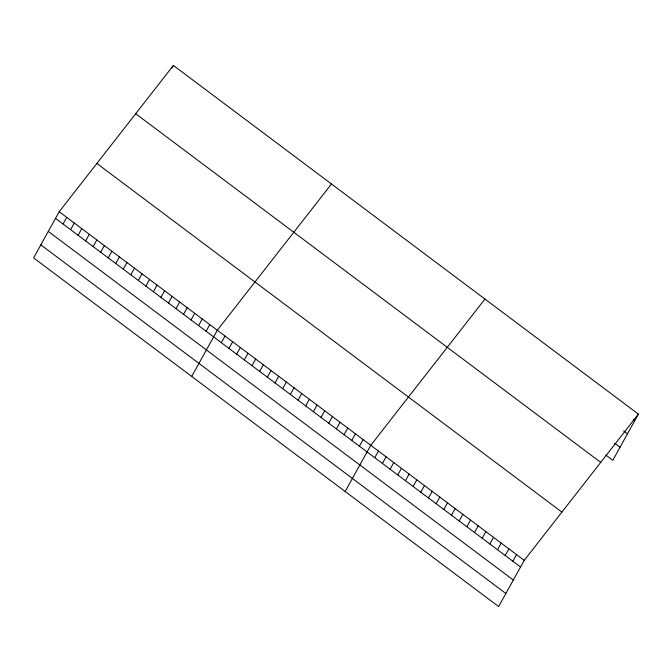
<?xml version="1.0" encoding="UTF-8"?>
<svg xmlns="http://www.w3.org/2000/svg" width="672" height="672" viewBox="0 0 672 672"><rect width="100%" height="100%" fill="white"/><g stroke="black" fill="none" stroke-linecap="round" stroke-linejoin="round"><path stroke-width="1.01" d="M59.195 211.722L33.6 257.897L498.624 606.539L524.227 560.364L638.4 414.103L173.376 65.461L59.195 211.722L524.227 560.364M63.05 224.003L66.73 217.367M70.577 229.648L74.256 223.012M78.103 235.292L81.782 228.656M171.99 67.948L173.376 65.461M85.638 240.937L89.317 234.301M93.164 246.582L96.844 239.946M100.691 252.227L104.37 245.591M108.226 257.872L111.905 251.236M115.752 263.516L119.431 256.88M123.278 269.161L126.958 262.525M130.805 274.806L134.484 268.17M138.34 280.451L142.019 273.815M145.866 286.096L149.545 279.46M153.392 291.74L157.072 285.104M160.927 297.385L164.606 290.749M168.454 303.03L172.133 296.394M175.98 308.675L179.659 302.039M183.515 314.32L187.194 307.684M191.041 319.964L194.72 313.328M198.568 325.609L202.247 318.973M206.102 331.254L209.782 324.61M191.713 376.438L217.308 330.254L331.481 183.994M221.298 342.644L224.977 336.008M228.976 348.398L232.655 341.762M236.645 354.152L240.324 347.516M244.322 359.906L248.002 353.27M251.992 365.66L255.671 359.024M259.669 371.414L263.348 364.77M267.338 377.16L271.018 370.524M275.008 382.914L278.687 376.278M282.685 388.668L286.364 382.032M290.354 394.422L294.034 387.786M298.032 400.176L301.711 393.54M305.701 405.93L309.38 399.286M313.379 411.676L317.058 405.04M321.048 417.43L324.727 410.794M328.726 423.184L332.405 416.548M336.395 428.938L340.074 422.302M344.072 434.692L347.743 428.056M351.742 440.446L355.421 433.801M359.411 446.191L363.09 439.555M345.164 491.492L370.768 445.309L484.94 299.048M374.758 457.699L378.437 451.063M382.435 463.453L386.114 456.817M390.104 469.207L393.784 462.571M397.782 474.953L401.461 468.317M405.451 480.707L409.13 474.071M413.129 486.461L416.808 479.825M420.798 492.215L424.477 485.579M428.467 497.969L432.146 491.333M436.145 503.723L439.824 497.087M443.814 509.468L447.493 502.832M451.492 515.222L455.171 508.586M459.161 520.976L462.84 514.34M466.838 526.73L470.518 520.094M474.508 532.484L478.187 525.848M482.185 538.238L485.864 531.594M489.854 543.984L493.534 537.348M497.524 549.738L501.203 543.102M505.201 555.492L508.88 548.856M512.87 561.246L516.55 554.61M638.4 414.103L612.805 460.278L605.9 455.104M633.184 419.588L634.721 420.739M623.65 430.912L627.488 433.784M614.662 443.201L620.038 447.233M135.694 113.728L600.726 462.37M96.877 163.456L561.901 512.098M55.516 218.358L520.548 567M48.283 231.403L513.316 580.045M40.832 244.852L505.865 593.494"/></g></svg>
